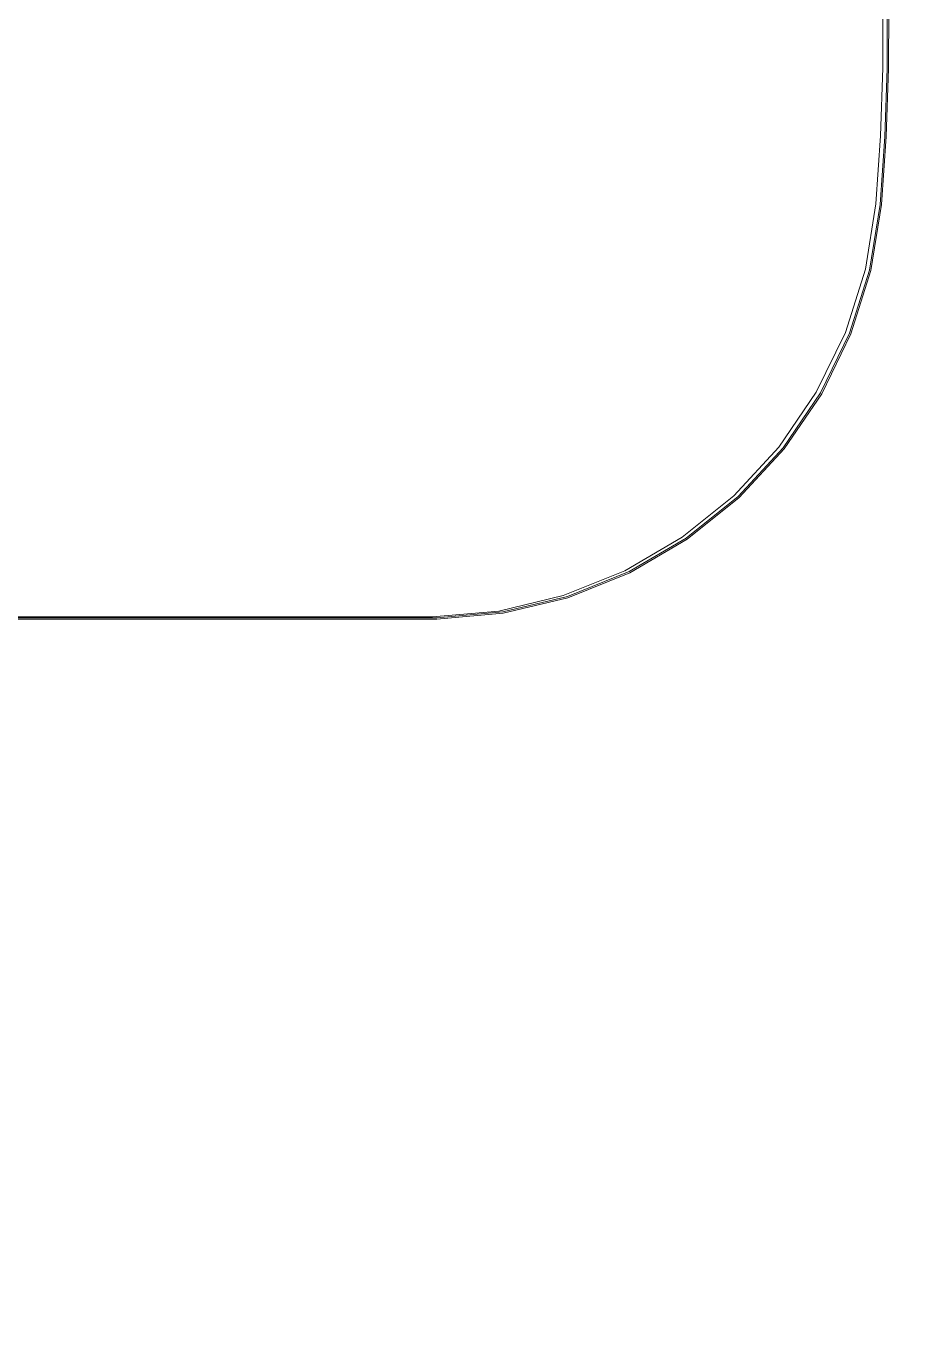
# Model space of a CAD drawing. Header units: millimetres. Extents: x 81693 to 98868, y 6565 to 11437.
# Drawn here: x 83303.48 to 83330.21, y 9385.79 to 9425.56 of the extents above; entities that cross this region are included whole.
import ezdxf

# ---------------------------------------------------------------- set-up
doc = ezdxf.new("R2010")
doc.units = ezdxf.units.MM
doc.layers.add('Moveis', color=1, linetype='Continuous', lineweight=9)
doc.layers.add('Piso', color=55, linetype='Continuous')

# ---------------------------------------------------------------- blocks, each defined once
blk = doc.blocks.new('gg')
at = {"layer": 'Moveis'}
for p, q in [((49117.948, 7880.76), (49119.977, 7880.94)), ((49119.977, 7880.94), (49160.343, 7880.94)), ((49115.966, 7880.284), (49117.948, 7880.76)), ((49117.954, 7880.716), (49115.979, 7880.242)), ((49118.085, 7880.693), (49116.11, 7880.219)), ((49117.954, 7880.716), (49119.977, 7880.896)), ((49118.085, 7880.693), (49120.108, 7880.873)), ((49119.977, 7880.896), (49160.343, 7880.896)), ((49152.111, 7880.873), (49120.108, 7880.873)), ((49114.076, 7879.523), (49115.966, 7880.284)), ((49114.095, 7879.484), (49115.979, 7880.242)), ((49116.11, 7880.219), (49114.226, 7879.46)), ((49112.318, 7878.494), (49114.076, 7879.523)), ((49112.343, 7878.458), (49114.095, 7879.484)), ((49112.474, 7878.434), (49114.226, 7879.46)), ((49110.729, 7877.218), (49112.318, 7878.494)), ((49112.343, 7878.458), (49110.759, 7877.186)), ((49112.474, 7878.434), (49110.89, 7877.162)), ((49109.345, 7875.723), (49110.729, 7877.218)), ((49109.379, 7875.696), (49110.759, 7877.186)), ((49109.51, 7875.672), (49110.89, 7877.162)), ((49108.194, 7874.042), (49109.345, 7875.723)), ((49109.379, 7875.696), (49108.232, 7874.019)), ((49109.51, 7875.672), (49108.363, 7873.996)), ((49107.303, 7872.21), (49108.194, 7874.042)), ((49107.343, 7872.193), (49108.232, 7874.019)), ((49108.363, 7873.996), (49107.474, 7872.17)), ((49106.689, 7870.267), (49107.303, 7872.21)), ((49106.731, 7870.257), (49107.343, 7872.193)), ((49106.862, 7870.233), (49107.474, 7872.17)), ((49106.366, 7868.255), (49106.689, 7870.267)), ((49106.731, 7870.257), (49106.41, 7868.251)), ((49106.862, 7870.233), (49106.541, 7868.228)), ((49106.224, 7866.175), (49106.366, 7868.255)), ((49106.267, 7866.173), (49106.41, 7868.251)), ((49106.398, 7866.149), (49106.541, 7868.228)), ((49106.152, 7864.091), (49106.224, 7866.175)), ((49106.267, 7866.173), (49106.196, 7864.09)), ((49106.327, 7864.067), (49106.398, 7866.149)), ((49106.143, 7862.264), (49106.152, 7864.091)), ((49106.196, 7864.09), (49106.196, 7861.222)), ((49106.327, 7861.199), (49106.327, 7864.067))]:
    blk.add_line(p, q, dxfattribs=at)
for points, invisible_edges in [([(49110.729, 7877.218), (49111.25, 7901.511), (49112.318, 7878.494)], 3), ([(49110.729, 7877.218), (49111.25, 7901.511), (49112.318, 7878.494)], 3), ([(49110.729, 7877.218), (49111.25, 7901.511), (49112.318, 7878.494)], 3), ([(49110.729, 7877.218), (49111.25, 7901.511), (49112.318, 7878.494)], 3), ([(49110.729, 7877.218), (49111.25, 7901.511), (49112.318, 7878.494)], 3), ([(49111.25, 7901.549), (49117.948, 7880.76), (49115.966, 7880.284)], 13), ([(49111.25, 7901.549), (49115.966, 7880.284), (49114.076, 7879.523)], 13), ([(49111.25, 7901.549), (49114.076, 7879.523), (49112.318, 7878.494)], 13), ([(49111.25, 7901.549), (49117.948, 7880.76), (49115.966, 7880.284)], 13), ([(49111.25, 7901.549), (49115.966, 7880.284), (49114.076, 7879.523)], 13), ([(49111.25, 7901.549), (49114.076, 7879.523), (49112.318, 7878.494)], 13), ([(49111.25, 7901.549), (49117.948, 7880.76), (49115.966, 7880.284)], 13), ([(49111.25, 7901.549), (49115.966, 7880.284), (49114.076, 7879.523)], 13), ([(49111.25, 7901.549), (49114.076, 7879.523), (49112.318, 7878.494)], 13), ([(49111.25, 7901.549), (49117.948, 7880.76), (49115.966, 7880.284)], 13), ([(49111.25, 7901.549), (49115.966, 7880.284), (49114.076, 7879.523)], 13), ([(49111.25, 7901.549), (49114.076, 7879.523), (49112.318, 7878.494)], 13), ([(49111.25, 7901.549), (49117.948, 7880.76), (49115.966, 7880.284)], 13), ([(49111.25, 7901.549), (49115.966, 7880.284), (49114.076, 7879.523)], 13), ([(49111.25, 7901.549), (49114.076, 7879.523), (49112.318, 7878.494)], 13), ([(49106.084, 7900.912), (49106.152, 7864.091), (49106.143, 7862.264)], 13), ([(49106.084, 7900.912), (49106.152, 7864.091), (49106.143, 7862.264)], 13), ([(49106.084, 7900.912), (49106.152, 7864.091), (49106.143, 7862.264)], 13), ([(49106.084, 7900.912), (49106.152, 7864.091), (49106.143, 7862.264)], 13), ([(49106.084, 7900.912), (49106.152, 7864.091), (49106.143, 7862.264)], 13), ([(49106.16, 7900.901), (49106.224, 7866.175), (49106.152, 7864.091)], 13), ([(49106.16, 7900.901), (49106.224, 7866.175), (49106.152, 7864.091)], 13), ([(49106.16, 7900.901), (49106.224, 7866.175), (49106.152, 7864.091)], 13), ([(49106.16, 7900.901), (49106.224, 7866.175), (49106.152, 7864.091)], 13), ([(49106.16, 7900.901), (49106.224, 7866.175), (49106.152, 7864.091)], 13), ([(49106.314, 7900.88), (49106.366, 7868.255), (49106.224, 7866.175)], 13), ([(49106.314, 7900.88), (49106.366, 7868.255), (49106.224, 7866.175)], 13), ([(49106.314, 7900.88), (49106.366, 7868.255), (49106.224, 7866.175)], 13), ([(49106.314, 7900.88), (49106.366, 7868.255), (49106.224, 7866.175)], 13), ([(49106.314, 7900.88), (49106.366, 7868.255), (49106.224, 7866.175)], 13), ([(49106.622, 7900.843), (49106.689, 7870.267), (49106.366, 7868.255)], 13), ([(49106.622, 7900.843), (49106.689, 7870.267), (49106.366, 7868.255)], 13), ([(49106.622, 7900.843), (49106.689, 7870.267), (49106.366, 7868.255)], 13), ([(49106.622, 7900.843), (49106.689, 7870.267), (49106.366, 7868.255)], 13), ([(49106.622, 7900.843), (49106.689, 7870.267), (49106.366, 7868.255)], 13), ([(49107.238, 7900.787), (49107.303, 7872.21), (49106.689, 7870.267)], 13), ([(49107.238, 7900.787), (49107.303, 7872.21), (49106.689, 7870.267)], 13), ([(49107.238, 7900.787), (49107.303, 7872.21), (49106.689, 7870.267)], 13), ([(49107.238, 7900.787), (49107.303, 7872.21), (49106.689, 7870.267)], 13), ([(49107.238, 7900.787), (49107.303, 7872.21), (49106.689, 7870.267)], 13), ([(49109.316, 7901.106), (49109.345, 7875.723), (49108.194, 7874.042)], 13), ([(49109.316, 7901.106), (49109.345, 7875.723), (49108.194, 7874.042)], 13), ([(49109.316, 7901.106), (49109.345, 7875.723), (49108.194, 7874.042)], 13), ([(49109.316, 7901.106), (49109.345, 7875.723), (49108.194, 7874.042)], 13), ([(49109.316, 7901.106), (49109.345, 7875.723), (49108.194, 7874.042)], 13), ([(49109.345, 7875.723), (49109.751, 7901.106), (49110.729, 7877.218)], 3), ([(49109.345, 7875.723), (49109.751, 7901.106), (49110.729, 7877.218)], 3), ([(49109.345, 7875.723), (49109.751, 7901.106), (49110.729, 7877.218)], 3), ([(49109.345, 7875.723), (49109.751, 7901.106), (49110.729, 7877.218)], 3), ([(49109.345, 7875.723), (49109.751, 7901.106), (49110.729, 7877.218)], 3), ([(49118.626, 7901.121), (49119.977, 7880.94), (49117.948, 7880.76)], 13), ([(49118.626, 7901.121), (49119.977, 7880.94), (49117.948, 7880.76)], 13), ([(49118.626, 7901.121), (49119.977, 7880.94), (49117.948, 7880.76)], 13), ([(49118.626, 7901.121), (49119.977, 7880.94), (49117.948, 7880.76)], 13), ([(49118.626, 7901.121), (49119.977, 7880.94), (49117.948, 7880.76)], 13), ([(49108.164, 7900.763), (49108.194, 7874.042), (49107.303, 7872.21)], 13), ([(49108.164, 7900.763), (49108.194, 7874.042), (49107.303, 7872.21)], 13), ([(49108.164, 7900.763), (49108.194, 7874.042), (49107.303, 7872.21)], 13), ([(49108.164, 7900.763), (49108.194, 7874.042), (49107.303, 7872.21)], 13), ([(49108.164, 7900.763), (49108.194, 7874.042), (49107.303, 7872.21)], 13), ([(49159.243, 7882.049), (49160.343, 7880.94), (49119.977, 7880.94)], 13), ([(49159.243, 7882.049), (49160.343, 7880.94), (49119.977, 7880.94)], 13), ([(49159.243, 7882.049), (49160.343, 7880.94), (49119.977, 7880.94)], 13), ([(49159.243, 7882.049), (49160.343, 7880.94), (49119.977, 7880.94)], 13), ([(49159.243, 7882.049), (49160.343, 7880.94), (49119.977, 7880.94)], 13), ([(49119.977, 7880.94), (49117.954, 7880.716), (49117.948, 7880.76)], 3), ([(49119.977, 7880.94), (49119.977, 7880.896), (49117.954, 7880.716)], 13), ([(49160.343, 7880.94), (49119.977, 7880.896), (49119.977, 7880.94)], 3), ([(49117.948, 7880.76), (49115.979, 7880.242), (49115.966, 7880.284)], 3), ([(49117.948, 7880.76), (49117.954, 7880.716), (49115.979, 7880.242)], 13), ([(49117.954, 7880.716), (49116.11, 7880.219), (49115.979, 7880.242)], 3), ([(49117.954, 7880.716), (49118.085, 7880.693), (49116.11, 7880.219)], 13), ([(49118.085, 7880.693), (49118.085, 7844.573), (49116.11, 7880.219)], 3), ([(49119.977, 7880.896), (49118.085, 7880.693), (49117.954, 7880.716)], 3), ([(49119.977, 7880.896), (49120.108, 7880.873), (49118.085, 7880.693)], 13), ([(49120.108, 7880.873), (49120.108, 7844.394), (49118.085, 7880.693)], 3), ([(49118.085, 7880.693), (49120.108, 7844.394), (49118.708, 7844.518)], 13), ([(49118.085, 7880.693), (49118.708, 7844.518), (49118.238, 7844.56)], 13), ([(49118.085, 7880.693), (49118.238, 7844.56), (49118.085, 7844.573)], 13), ([(49160.343, 7880.896), (49152.111, 7880.873), (49119.977, 7880.896)], 3), ([(49119.977, 7880.896), (49152.111, 7880.873), (49120.108, 7880.873)], 13), ([(49152.111, 7880.873), (49151.986, 7844.568), (49120.108, 7880.873)], 3), ([(49120.108, 7880.873), (49151.986, 7844.568), (49151.784, 7844.417)], 13), ([(49120.108, 7880.873), (49151.784, 7844.417), (49151.753, 7844.394)], 13), ([(49120.108, 7880.873), (49151.753, 7844.394), (49120.108, 7844.394)], 13), ([(49115.966, 7880.284), (49114.095, 7879.484), (49114.076, 7879.523)], 3), ([(49115.966, 7880.284), (49115.979, 7880.242), (49114.095, 7879.484)], 13), ([(49115.979, 7880.242), (49114.226, 7879.46), (49114.095, 7879.484)], 3), ([(49115.979, 7880.242), (49116.11, 7880.219), (49114.226, 7879.46)], 13), ([(49116.11, 7880.219), (49116.11, 7845.048), (49114.226, 7879.46)], 3), ([(49116.11, 7880.219), (49118.085, 7844.573), (49117.382, 7844.742)], 13), ([(49116.11, 7880.219), (49117.382, 7844.742), (49116.11, 7845.048)], 13), ([(49114.076, 7879.523), (49112.343, 7878.458), (49112.318, 7878.494)], 3), ([(49114.076, 7879.523), (49114.095, 7879.484), (49112.343, 7878.458)], 13), ([(49114.095, 7879.484), (49112.474, 7878.434), (49112.343, 7878.458)], 3), ([(49114.095, 7879.484), (49114.226, 7879.46), (49112.474, 7878.434)], 13), ([(49114.226, 7879.46), (49114.226, 7845.806), (49112.474, 7878.434)], 3), ([(49114.226, 7879.46), (49116.11, 7845.048), (49114.226, 7845.806)], 13), ([(49112.318, 7878.494), (49110.759, 7877.186), (49110.729, 7877.218)], 3), ([(49112.318, 7878.494), (49112.343, 7878.458), (49110.759, 7877.186)], 13), ([(49112.343, 7878.458), (49110.89, 7877.162), (49110.759, 7877.186)], 3), ([(49112.343, 7878.458), (49112.474, 7878.434), (49110.89, 7877.162)], 13), ([(49112.474, 7878.434), (49112.474, 7846.832), (49110.89, 7877.162)], 3), ([(49112.474, 7878.434), (49114.226, 7845.806), (49112.474, 7846.832)], 13), ([(49110.729, 7877.218), (49109.379, 7875.696), (49109.345, 7875.723)], 3), ([(49110.729, 7877.218), (49110.759, 7877.186), (49109.379, 7875.696)], 13), ([(49110.759, 7877.186), (49109.51, 7875.672), (49109.379, 7875.696)], 3), ([(49110.759, 7877.186), (49110.89, 7877.162), (49109.51, 7875.672)], 13), ([(49110.89, 7877.162), (49110.89, 7848.104), (49109.51, 7875.672)], 3), ([(49110.89, 7877.162), (49112.474, 7846.832), (49110.89, 7848.104)], 13), ([(49109.345, 7875.723), (49108.232, 7874.019), (49108.194, 7874.042)], 3), ([(49109.345, 7875.723), (49109.379, 7875.696), (49108.232, 7874.019)], 13), ([(49109.379, 7875.696), (49108.363, 7873.996), (49108.232, 7874.019)], 3), ([(49109.379, 7875.696), (49109.51, 7875.672), (49108.363, 7873.996)], 13), ([(49109.51, 7875.672), (49109.51, 7849.594), (49108.363, 7873.996)], 3), ([(49109.51, 7875.672), (49110.89, 7848.104), (49109.51, 7849.594)], 13), ([(49108.194, 7874.042), (49107.343, 7872.193), (49107.303, 7872.21)], 3), ([(49108.194, 7874.042), (49108.232, 7874.019), (49107.343, 7872.193)], 13), ([(49108.232, 7874.019), (49107.474, 7872.17), (49107.343, 7872.193)], 3), ([(49108.232, 7874.019), (49108.363, 7873.996), (49107.474, 7872.17)], 13), ([(49108.363, 7873.996), (49108.363, 7851.27), (49107.474, 7872.17)], 3), ([(49108.363, 7873.996), (49109.51, 7849.594), (49108.363, 7851.27)], 13), ([(49107.303, 7872.21), (49106.731, 7870.257), (49106.689, 7870.267)], 3), ([(49107.303, 7872.21), (49107.343, 7872.193), (49106.731, 7870.257)], 13), ([(49107.343, 7872.193), (49106.862, 7870.233), (49106.731, 7870.257)], 3), ([(49107.343, 7872.193), (49107.474, 7872.17), (49106.862, 7870.233)], 13), ([(49107.474, 7872.17), (49107.474, 7853.096), (49106.862, 7870.233)], 3), ([(49107.474, 7872.17), (49108.363, 7851.27), (49107.474, 7853.096)], 13), ([(49106.689, 7870.267), (49106.41, 7868.251), (49106.366, 7868.255)], 3), ([(49106.689, 7870.267), (49106.731, 7870.257), (49106.41, 7868.251)], 13), ([(49106.731, 7870.257), (49106.541, 7868.228), (49106.41, 7868.251)], 3), ([(49106.731, 7870.257), (49106.862, 7870.233), (49106.541, 7868.228)], 13), ([(49106.862, 7870.233), (49106.862, 7855.033), (49106.541, 7868.228)], 3), ([(49106.862, 7870.233), (49107.474, 7853.096), (49106.862, 7855.033)], 13), ([(49106.366, 7868.255), (49106.267, 7866.173), (49106.224, 7866.175)], 3), ([(49106.366, 7868.255), (49106.41, 7868.251), (49106.267, 7866.173)], 13), ([(49106.41, 7868.251), (49106.398, 7866.149), (49106.267, 7866.173)], 3), ([(49106.41, 7868.251), (49106.541, 7868.228), (49106.398, 7866.149)], 13), ([(49106.541, 7868.228), (49106.541, 7857.038), (49106.398, 7866.149)], 3), ([(49106.541, 7868.228), (49106.862, 7855.033), (49106.541, 7857.038)], 13), ([(49106.224, 7866.175), (49106.196, 7864.09), (49106.152, 7864.091)], 3), ([(49106.224, 7866.175), (49106.267, 7866.173), (49106.196, 7864.09)], 13), ([(49106.267, 7866.173), (49106.267, 7859.14), (49106.196, 7864.09)], 3), ([(49106.267, 7866.173), (49106.398, 7866.149), (49106.327, 7864.067)], 13), ([(49106.398, 7866.149), (49106.398, 7859.117), (49106.327, 7861.199)], 13), ([(49106.398, 7866.149), (49106.327, 7861.199), (49106.327, 7864.067)], 1), ([(49106.398, 7866.149), (49106.541, 7857.038), (49106.398, 7859.117)], 13), ([(49106.152, 7864.091), (49106.152, 7861.222), (49106.143, 7862.264)], 1), ([(49106.152, 7864.091), (49106.196, 7864.09), (49106.196, 7861.222)], 13), ([(49106.196, 7864.09), (49106.267, 7859.14), (49106.196, 7861.222)], 1), ([(49106.327, 7861.199), (49106.267, 7859.14), (49106.327, 7864.067)], 3)]:
    blk.add_3dface(points, dxfattribs=dict(at, invisible_edges=invisible_edges))

msp = doc.modelspace()

# ---------------------------------------------------------------- hatches: boundary and pattern name
at = {"layer": 'Piso'}
h = msp.add_hatch(dxfattribs=at)
h.set_pattern_fill('ANSI37', color=256, scale=15, angle=45)
h.set_pattern_definition([(90, (19898.436, 3622.52), (-47.625, 0), []), (180, (19898.436, 3622.52), (-7e-15, -47.625), [])])
h.paths.add_polyline_path([(83418.7927, 9555.6965), (83417.2927, 9555.6965), (83417.2927, 9553.6965), (83407.2927, 9553.6965), (83407.2927, 9483.1965), (83410.7927, 9483.1965), (83410.7927, 9484.6965, -0.4142136), (83411.7927, 9485.6965), (83413.9285, 9485.6965), (83413.8606, 9485.6286), (83414.9391, 9484.55), (83415.2927, 9483.6965, -0.4142136), (83415.7927, 9483.1965), (83415.7927, 9480.6965, -0.4142136), (83415.2927, 9480.1965), (83414.9391, 9479.3429), (83413.7927, 9478.1965), (83411.7927, 9478.1965, -0.4142136), (83410.7927, 9479.1965), (83410.7927, 9480.6965), (83407.2927, 9480.6965), (83407.2927, 9476.6965), (83404.2927, 9476.6965, -0.406817), (83325.318, 9553.6965), (83315.2927, 9553.6965), (83315.2927, 9555.6965), (83313.7927, 9555.6965), (83313.7927, 9465.6965), (83268.7927, 9465.6965), (83268.7927, 9464.5211), (83272.7564, 9464.5211), (83272.7564, 9464.4964), (83272.7564, 9462.8129), (83273.0472, 9462.6152), (83273.2839, 9462.3289), (83273.3233, 9462.2504), (83273.3871, 9462.15), (83273.5248, 9461.7648), (83273.5958, 9461.2726), (83273.5768, 9461.2718), (83273.5768, 9448.3013), (83273.4645, 9447.845), (83273.3465, 9447.6096), (83273.3112, 9447.5177), (83273.0472, 9447.1985), (83272.7211, 9446.9768), (83272.5056, 9446.9238), (83272.2298, 9446.8263), (83272.2624, 9446.8463), (83272.0374, 9447.0393), (83271.9619, 9447.397), (83272.1466, 9447.7357), (83272.2709, 9447.6926), (83272.31, 9447.6961), (83272.346, 9447.7028), (83272.4246, 9447.7395), (83272.5015, 9447.793), (83272.516, 9447.8087), (83272.5823, 9447.889), (83272.6406, 9447.9805), (83272.6822, 9448.0614), (83272.6896, 9448.0818), (83272.7289, 9448.1919), (83272.7592, 9448.3247), (83272.7706, 9448.4203), (83272.777, 9448.5564), (83272.777, 9460.5211), (83268.7927, 9460.5211), (83268.7927, 9430.6067), (83269.0263, 9430.9112), (83269.2946, 9430.9465), (83271.3573, 9430.9465), (83271.6593, 9430.7148), (83271.6946, 9430.4465), (83271.6946, 9429.5141), (83273.4195, 9429.5141), (83273.6915, 9429.5141), (83273.6915, 9427.6965), (83275.6946, 9427.6965), (83275.6946, 9443.9801), (83315.6415, 9443.9801), (83315.9296, 9443.9594), (83317.717, 9443.8556), (83319.7507, 9443.4223), (83321.6967, 9442.6898), (83323.5114, 9441.6747), (83325.154, 9440.3997), (83326.5875, 9438.8936), (83327.7798, 9437.1901), (83328.704, 9435.3275), (83329.3395, 9433.3476), (83329.6718, 9431.2951), (83329.8144, 9429.215), (83329.8857, 9427.1313), (83329.8946, 9426.0888), (83329.8899, 9425.1189), (83418.7927, 9425.1189)])
h.paths.add_polyline_path([(83273.5677, 9461.4675), (83273.5248, 9461.7648), (83273.4923, 9461.8559), (83273.5629, 9461.5689)], flags=17)
h.paths.add_polyline_path([(83404.2927, 9555.6965), (83325.2927, 9555.6965, 0.4142136), (83404.2927, 9476.6965), (83404.2927, 9480.6965), (83400.7927, 9480.6965), (83400.7927, 9479.1965, -0.4142136), (83399.7927, 9478.1965), (83397.7927, 9478.1965), (83396.6462, 9479.3429), (83396.2927, 9480.1965, -0.4142136), (83395.7927, 9480.6965), (83395.7927, 9483.1965, -0.4142136), (83396.2927, 9483.6965), (83396.6462, 9484.55), (83397.7927, 9485.6965), (83399.7927, 9485.6965, -0.4142136), (83400.7927, 9484.6965), (83400.7927, 9483.1965), (83404.2927, 9483.1965)])
h.paths.add_polyline_path([(83418.7927, 9425.1189), (83329.8899, 9425.1189), (83329.8857, 9424.2617), (83329.8144, 9422.178), (83329.6718, 9420.0979), (83329.3492, 9418.0861), (83328.7353, 9416.1433), (83327.8435, 9414.3114), (83326.6929, 9412.6299), (83325.3084, 9411.135), (83323.7199, 9409.8591), (83321.9616, 9408.8297), (83320.0715, 9408.0689), (83318.0903, 9407.5932), (83316.0608, 9407.4129), (83283.5918, 9407.4129, 0.2950454), (83406.074, 9402.7613), (83349.6519, 9402.7613, -1), (83339.6519, 9402.7613, -1), (83349.6519, 9402.7613), (83406.074, 9402.7613, 0.034267), (83418.7927, 9411.5442)])
h.paths.add_polyline_path([(83418.7927, 9411.5442, -0.3326759), (83283.5918, 9407.4129), (83275.6946, 9407.4129), (83275.6946, 9413.4905, -0.020734), (83268.7927, 9419.8119), (83268.7927, 9400.4626), (83269.7101, 9400.4626), (83269.9004, 9400.7066), (83270.3083, 9400.7549), (83270.5746, 9400.5436), (83270.6958, 9400.2397), (83270.6703, 9400.2732), (83270.8883, 9399.4187), (83271.6423, 9399.4229), (83271.6423, 9399.5726), (83273.9418, 9399.5726), (83273.9418, 9401.7721), (83274.1206, 9401.7721), (83274.3136, 9401.7721), (83274.4871, 9401.7721), (83274.5165, 9401.7721), (83274.5431, 9401.7721), (83274.5663, 9401.7721), (83274.6125, 9401.7721), (83274.7218, 9401.7721), (83274.7218, 9399.5726), (83275.1423, 9399.5726), (83275.1423, 9396.1926), (83271.7061, 9396.1926), (83271.9075, 9395.4236), (83272.0975, 9394.6789), (83272.7486, 9394.6789), (83272.8013, 9394.6917), (83273.1009, 9394.7803), (83273.4555, 9394.8044), (83273.9485, 9394.9128), (83273.9193, 9394.9023), (83273.917, 9394.8988), (83274.1604, 9394.9424), (83274.7355, 9395.0305), (83275.3205, 9395.0927), (83275.3205, 9395.091), (83276.027, 9395.117), (83276.0375, 9395.0846), (83276.7674, 9395.0846), (83276.7988, 9395.0846), (83277.3178, 9395.0846), (83277.5212, 9394.6931), (83277.6174, 9394.3127), (83277.6836, 9393.8686), (83277.7253, 9393.3511), (83277.7396, 9392.7954), (83277.7247, 9392.202), (83277.7227, 9392.202), (83277.6786, 9391.6485), (83277.6736, 9391.6485), (83277.5817, 9391.0273), (83277.4978, 9390.8675), (83277.3587, 9390.5499), (83277.145, 9390.4984), (83276.7988, 9390.4984), (83275.8892, 9390.4984), (83275.8747, 9390.4899), (83275.2969, 9390.5112), (83274.629, 9390.5821), (83274.6279, 9390.5873), (83273.9214, 9390.6956), (83273.9193, 9390.699), (83273.9019, 9390.7052), (83273.4119, 9390.7999), (83273.0814, 9390.8223), (83273.1235, 9390.6573), (83273.207, 9390.3301), (83273.0577, 9389.9777), (83272.6766, 9389.8247), (83272.2986, 9389.9885), (83272.1503, 9390.3602), (83272.1758, 9390.3267), (83272.1545, 9390.4101), (83272.0218, 9390.9303), (83268.7927, 9390.9303), (83268.7927, 9385.6965), (83418.7927, 9385.6965)])
h.paths.add_polyline_path([(83334.2149, 9419.2388), (83418.7869, 9419.2388), (83418.7869, 9462.34), (83334.2149, 9462.34)], flags=9)
h.paths.add_polyline_path([(83404.3525, 9493.3701), (83404.3525, 9544.6837), (83373.6937, 9544.6837), (83373.6937, 9493.3701)], flags=25)
h.paths.add_polyline_path([(83348.2604, 9401.2287), (83416.4497, 9401.2287), (83416.4497, 9418.4713), (83348.2604, 9418.4713)], flags=25)

# ---------------------------------------------------------------- block references
at = {"layer": 'Piso', "rotation": 180}
msp.add_blockref('gg', (132436.0379, 17288.353), dxfattribs=at)

doc.saveas('drawing.dxf')
